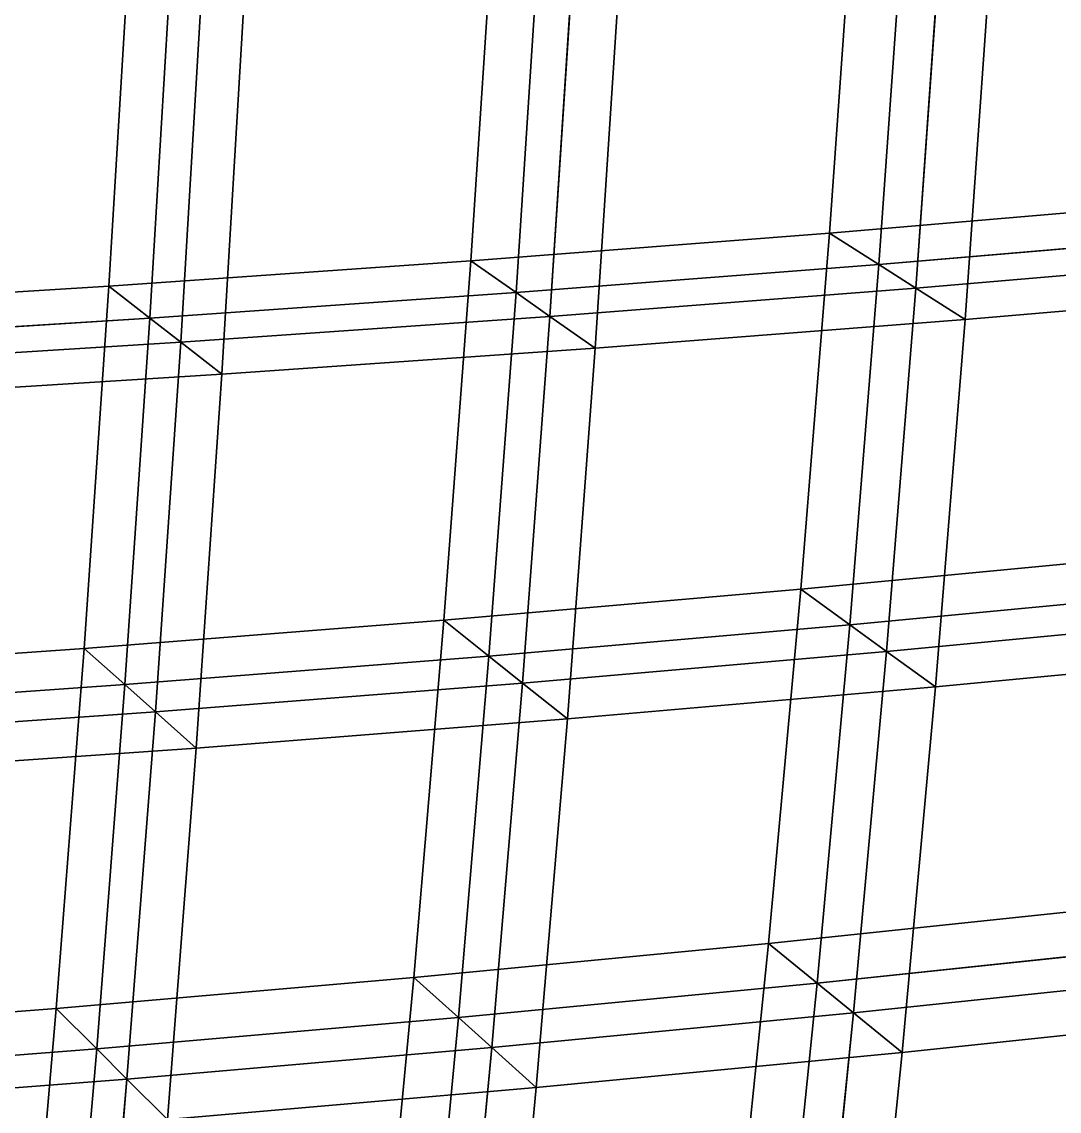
# Model space of a CAD drawing. Extents: x -25.3 to 28.3, y -25.5 to 26.5.
# Drawn here: x 9.404 to 12.232, y -9.778 to -6.808 of the extents above; entities that cross this region are included whole.
import ezdxf

# ---------------------------------------------------------------- set-up
doc = ezdxf.new("R2010")
doc.units = 0
doc.header["$MEASUREMENT"] = 0
for name, color, linetype in [('LowerTendons', 7, 'CONTINUOUS'), ('TestBases', 7, 'CONTINUOUS'), ('UpperTendons', 7, 'CONTINUOUS')]:
    doc.layers.add(name, color=color, linetype=linetype)

msp = doc.modelspace()

# ---------------------------------------------------------------- linework, layer by layer
at = {"layer": 'LowerTendons'}
for p, q in [((11.74011, -7.46987, 32.00595), (12.71971, -7.38656, 31.64898)), ((10.75099, -7.5464, 32.33385), (11.74011, -7.46987, 32.00595)), ((9.75319, -7.6161, 32.6325), (10.75099, -7.5464, 32.33385)), ((8.74754, -7.67894, 32.90174), (9.75319, -7.6161, 32.6325)), ((11.66087, -8.45194, 31.78992), (12.63574, -8.35892, 31.44005)), ((10.67695, -8.53735, 32.11116), (11.66087, -8.45194, 31.78992)), ((9.68478, -8.61511, 32.40363), (10.67695, -8.53735, 32.11116)), ((8.68518, -8.68518, 32.66719), (9.68478, -8.61511, 32.40363)), ((11.57172, -9.42871, 31.54687), (12.54122, -9.3265, 31.20487)), ((10.59368, -9.52252, 31.86072), (11.57172, -9.42871, 31.54687)), ((9.60788, -9.60788, 32.14634), (10.59368, -9.52252, 31.86072)), ((8.61511, -9.68478, 32.40363), (9.60788, -9.60788, 32.14634))]:
    msp.add_line(p, q, dxfattribs=at)
at = {"layer": 'TestBases'}
for points in [[(11.60556, -7.38426, 31.63912), (12.57393, -7.3019, 31.28624), (12.64652, -6.33654, 31.46687), (11.67409, -6.40885, 31.82597)], [(10.62777, -7.45991, 31.96326), (11.60556, -7.38426, 31.63912), (11.67409, -6.40885, 31.82597), (10.69184, -6.4753, 32.15595)], [(11.60556, -7.38426, 31.63912), (11.67409, -6.40885, 31.82597), (11.80945, -6.48316, 32.19496), (11.74011, -7.46987, 32.00595)], [(11.67409, -6.40885, 31.82597), (11.60556, -7.38426, 31.63912), (11.74011, -7.46987, 32.00595), (11.80945, -6.48316, 32.19496)], [(11.74011, -7.46987, 32.00595), (12.71971, -7.38656, 31.64898), (12.79315, -6.41001, 31.8317), (11.80945, -6.48316, 32.19496)], [(11.74011, -7.46987, 32.00595), (12.71971, -7.38656, 31.64898), (12.79315, -6.41001, 31.8317), (11.80945, -6.48316, 32.19496)], [(11.84103, -7.53408, 32.28107), (12.82905, -7.45005, 31.92103), (12.90312, -6.46511, 32.10533), (11.91096, -6.53889, 32.47171)], [(11.84103, -7.53408, 32.28107), (12.82905, -7.45005, 31.92103), (12.90312, -6.46511, 32.10533), (11.91096, -6.53889, 32.47171)], [(9.6414, -7.52881, 32.25849), (10.62777, -7.45991, 31.96326), (10.69184, -6.4753, 32.15595), (9.70061, -6.53584, 32.4566)], [(10.62777, -7.45991, 31.96326), (10.69184, -6.4753, 32.15595), (10.8158, -6.55038, 32.52877), (10.75099, -7.5464, 32.33385)], [(10.69184, -6.4753, 32.15595), (10.62777, -7.45991, 31.96326), (10.75099, -7.5464, 32.33385), (10.8158, -6.55038, 32.52877)], [(10.75099, -7.5464, 32.33385), (11.74011, -7.46987, 32.00595), (11.80945, -6.48316, 32.19496), (10.8158, -6.55038, 32.52877)], [(10.75099, -7.5464, 32.33385), (11.74011, -7.46987, 32.00595), (11.80945, -6.48316, 32.19496), (10.8158, -6.55038, 32.52877)], [(11.74011, -7.46987, 32.00595), (11.80945, -6.48316, 32.19496), (11.91096, -6.53889, 32.47171), (11.84103, -7.53408, 32.28107)], [(11.80945, -6.48316, 32.19496), (11.74011, -7.46987, 32.00595), (11.84103, -7.53408, 32.28107), (11.91096, -6.53889, 32.47171)], [(8.64728, -7.59093, 32.52464), (9.6414, -7.52881, 32.25849), (9.70061, -6.53584, 32.4566), (8.70127, -6.59044, 32.72772)], [(9.6414, -7.52881, 32.25849), (9.70061, -6.53584, 32.4566), (9.81309, -6.61162, 32.83291), (9.75319, -7.6161, 32.6325)], [(9.70061, -6.53584, 32.4566), (9.6414, -7.52881, 32.25849), (9.75319, -7.6161, 32.6325), (9.81309, -6.61162, 32.83291)], [(9.75319, -7.6161, 32.6325), (10.75099, -7.5464, 32.33385), (10.8158, -6.55038, 32.52877), (9.81309, -6.61162, 32.83291)], [(9.75319, -7.6161, 32.6325), (10.75099, -7.5464, 32.33385), (10.8158, -6.55038, 32.52877), (9.81309, -6.61162, 32.83291)], [(10.75099, -7.5464, 32.33385), (10.8158, -6.55038, 32.52877), (10.90878, -6.60669, 32.80839), (10.84341, -7.61127, 32.61179)], [(10.8158, -6.55038, 32.52877), (10.75099, -7.5464, 32.33385), (10.84341, -7.61127, 32.61179), (10.90878, -6.60669, 32.80839)], [(10.84341, -7.61127, 32.61179), (11.84103, -7.53408, 32.28107), (11.91096, -6.53889, 32.47171), (10.90878, -6.60669, 32.80839)], [(10.84341, -7.61127, 32.61179), (11.84103, -7.53408, 32.28107), (11.91096, -6.53889, 32.47171), (10.90878, -6.60669, 32.80839)], [(11.84103, -7.53408, 32.28107), (11.91096, -6.53889, 32.47171), (12.04631, -6.61319, 32.84071), (11.97559, -7.6197, 32.6479)], [(11.91096, -6.53889, 32.47171), (11.84103, -7.53408, 32.28107), (11.97559, -7.6197, 32.6479), (12.04631, -6.61319, 32.84071)], [(11.97559, -7.6197, 32.6479), (12.97483, -7.53471, 32.28377), (13.04974, -6.53858, 32.47016), (12.04631, -6.61319, 32.84071)], [(8.74754, -7.67894, 32.90174), (9.75319, -7.6161, 32.6325), (9.81309, -6.61162, 32.83291), (8.80216, -6.66685, 33.10718)], [(8.74754, -7.67894, 32.90174), (9.75319, -7.6161, 32.6325), (9.81309, -6.61162, 32.83291), (8.80216, -6.66685, 33.10718)], [(9.75319, -7.6161, 32.6325), (9.81309, -6.61162, 32.83291), (9.89744, -6.66846, 33.11514), (9.83703, -7.68157, 32.91301)], [(9.81309, -6.61162, 32.83291), (9.75319, -7.6161, 32.6325), (9.83703, -7.68157, 32.91301), (9.89744, -6.66846, 33.11514)], [(9.83703, -7.68157, 32.91301), (10.84341, -7.61127, 32.61179), (10.90878, -6.60669, 32.80839), (9.89744, -6.66846, 33.11514)], [(9.83703, -7.68157, 32.91301), (10.84341, -7.61127, 32.61179), (10.90878, -6.60669, 32.80839), (9.89744, -6.66846, 33.11514)], [(10.84341, -7.61127, 32.61179), (10.90878, -6.60669, 32.80839), (11.03274, -6.68176, 33.18121), (10.96663, -7.69776, 32.98238)], [(10.90878, -6.60669, 32.80839), (10.84341, -7.61127, 32.61179), (10.96663, -7.69776, 32.98238), (11.03274, -6.68176, 33.18121)], [(10.96663, -7.69776, 32.98238), (11.97559, -7.6197, 32.6479), (12.04631, -6.61319, 32.84071), (11.03274, -6.68176, 33.18121)], [(8.82273, -7.74495, 33.18456), (9.83703, -7.68157, 32.91301), (9.89744, -6.66846, 33.11514), (8.87782, -6.72416, 33.39176)], [(8.82273, -7.74495, 33.18456), (9.83703, -7.68157, 32.91301), (9.89744, -6.66846, 33.11514), (8.87782, -6.72416, 33.39176)], [(9.83703, -7.68157, 32.91301), (9.89744, -6.66846, 33.11514), (10.00991, -6.74423, 33.49145), (9.94881, -7.76886, 33.28702)], [(9.89744, -6.66846, 33.11514), (9.83703, -7.68157, 32.91301), (9.94881, -7.76886, 33.28702), (10.00991, -6.74423, 33.49145)], [(9.94881, -7.76886, 33.28702), (10.96663, -7.69776, 32.98238), (11.03274, -6.68176, 33.18121), (10.00991, -6.74423, 33.49145)], [(8.92299, -7.83296, 33.56166), (9.94881, -7.76886, 33.28702), (10.00991, -6.74423, 33.49145), (8.97871, -6.80057, 33.77122)], [(11.52722, -8.35507, 31.42556), (12.49092, -8.26312, 31.0797), (12.57393, -7.3019, 31.28624), (11.60556, -7.38426, 31.63912)], [(11.60556, -7.38426, 31.63912), (12.57393, -7.3019, 31.28624), (12.71971, -7.38656, 31.64898), (11.74011, -7.46987, 32.00595)], [(12.57393, -7.3019, 31.28624), (11.60556, -7.38426, 31.63912), (11.74011, -7.46987, 32.00595), (12.71971, -7.38656, 31.64898)], [(10.55458, -8.4395, 31.74312), (11.52722, -8.35507, 31.42556), (11.60556, -7.38426, 31.63912), (10.62777, -7.45991, 31.96326)], [(10.62777, -7.45991, 31.96326), (11.60556, -7.38426, 31.63912), (11.74011, -7.46987, 32.00595), (10.75099, -7.5464, 32.33385)], [(11.60556, -7.38426, 31.63912), (10.62777, -7.45991, 31.96326), (10.75099, -7.5464, 32.33385), (11.74011, -7.46987, 32.00595)], [(11.52722, -8.35507, 31.42556), (11.60556, -7.38426, 31.63912), (11.74011, -7.46987, 32.00595), (11.66087, -8.45194, 31.78992)], [(11.60556, -7.38426, 31.63912), (11.52722, -8.35507, 31.42556), (11.66087, -8.45194, 31.78992), (11.74011, -7.46987, 32.00595)], [(11.66087, -8.45194, 31.78992), (12.63574, -8.35892, 31.44005), (12.71971, -7.38656, 31.64898), (11.74011, -7.46987, 32.00595)], [(11.66087, -8.45194, 31.78992), (12.63574, -8.35892, 31.44005), (12.71971, -7.38656, 31.64898), (11.74011, -7.46987, 32.00595)], [(11.74011, -7.46987, 32.00595), (12.71971, -7.38656, 31.64898), (12.82905, -7.45005, 31.92103), (11.84103, -7.53408, 32.28107)], [(12.71971, -7.38656, 31.64898), (11.74011, -7.46987, 32.00595), (11.84103, -7.53408, 32.28107), (12.82905, -7.45005, 31.92103)], [(11.76111, -8.52459, 32.06318), (12.74436, -8.43077, 31.7103), (12.82905, -7.45005, 31.92103), (11.84103, -7.53408, 32.28107)], [(11.76111, -8.52459, 32.06318), (12.74436, -8.43077, 31.7103), (12.82905, -7.45005, 31.92103), (11.84103, -7.53408, 32.28107)], [(11.84103, -7.53408, 32.28107), (12.82905, -7.45005, 31.92103), (12.97483, -7.53471, 32.28377), (11.97559, -7.6197, 32.6479)], [(12.82905, -7.45005, 31.92103), (11.84103, -7.53408, 32.28107), (11.97559, -7.6197, 32.6479), (12.97483, -7.53471, 32.28377)], [(9.57378, -8.51637, 32.03224), (10.55458, -8.4395, 31.74312), (10.62777, -7.45991, 31.96326), (9.6414, -7.52881, 32.25849)], [(9.6414, -7.52881, 32.25849), (10.62777, -7.45991, 31.96326), (10.75099, -7.5464, 32.33385), (9.75319, -7.6161, 32.6325)], [(10.62777, -7.45991, 31.96326), (9.6414, -7.52881, 32.25849), (9.75319, -7.6161, 32.6325), (10.75099, -7.5464, 32.33385)], [(10.55458, -8.4395, 31.74312), (10.62777, -7.45991, 31.96326), (10.75099, -7.5464, 32.33385), (10.67695, -8.53735, 32.11116)], [(10.62777, -7.45991, 31.96326), (10.55458, -8.4395, 31.74312), (10.67695, -8.53735, 32.11116), (10.75099, -7.5464, 32.33385)], [(10.67695, -8.53735, 32.11116), (11.66087, -8.45194, 31.78992), (11.74011, -7.46987, 32.00595), (10.75099, -7.5464, 32.33385)], [(10.67695, -8.53735, 32.11116), (11.66087, -8.45194, 31.78992), (11.74011, -7.46987, 32.00595), (10.75099, -7.5464, 32.33385)], [(10.75099, -7.5464, 32.33385), (11.74011, -7.46987, 32.00595), (11.84103, -7.53408, 32.28107), (10.84341, -7.61127, 32.61179)], [(11.74011, -7.46987, 32.00595), (10.75099, -7.5464, 32.33385), (10.84341, -7.61127, 32.61179), (11.84103, -7.53408, 32.28107)], [(11.66087, -8.45194, 31.78992), (11.74011, -7.46987, 32.00595), (11.84103, -7.53408, 32.28107), (11.76111, -8.52459, 32.06318)], [(11.74011, -7.46987, 32.00595), (11.66087, -8.45194, 31.78992), (11.76111, -8.52459, 32.06318), (11.84103, -7.53408, 32.28107)], [(8.58564, -8.58564, 32.29278), (9.57378, -8.51637, 32.03224), (9.6414, -7.52881, 32.25849), (8.64728, -7.59093, 32.52464)], [(8.64728, -7.59093, 32.52464), (9.6414, -7.52881, 32.25849), (9.75319, -7.6161, 32.6325), (8.74754, -7.67894, 32.90174)], [(9.6414, -7.52881, 32.25849), (8.64728, -7.59093, 32.52464), (8.74754, -7.67894, 32.90174), (9.75319, -7.6161, 32.6325)], [(9.57378, -8.51637, 32.03224), (9.6414, -7.52881, 32.25849), (9.75319, -7.6161, 32.6325), (9.68478, -8.61511, 32.40363)], [(9.6414, -7.52881, 32.25849), (9.57378, -8.51637, 32.03224), (9.68478, -8.61511, 32.40363), (9.75319, -7.6161, 32.6325)], [(10.76873, -8.61074, 32.38719), (11.76111, -8.52459, 32.06318), (11.84103, -7.53408, 32.28107), (10.84341, -7.61127, 32.61179)], [(10.76873, -8.61074, 32.38719), (11.76111, -8.52459, 32.06318), (11.84103, -7.53408, 32.28107), (10.84341, -7.61127, 32.61179)], [(10.84341, -7.61127, 32.61179), (11.84103, -7.53408, 32.28107), (11.97559, -7.6197, 32.6479), (10.96663, -7.69776, 32.98238)], [(11.84103, -7.53408, 32.28107), (10.84341, -7.61127, 32.61179), (10.96663, -7.69776, 32.98238), (11.97559, -7.6197, 32.6479)], [(11.76111, -8.52459, 32.06318), (11.84103, -7.53408, 32.28107), (11.97559, -7.6197, 32.6479), (11.89476, -8.62146, 32.42754)], [(11.84103, -7.53408, 32.28107), (11.76111, -8.52459, 32.06318), (11.89476, -8.62146, 32.42754), (11.97559, -7.6197, 32.6479)], [(11.89476, -8.62146, 32.42754), (12.88918, -8.52658, 32.07065), (12.97483, -7.53471, 32.28377), (11.97559, -7.6197, 32.6479)], [(9.68478, -8.61511, 32.40363), (10.67695, -8.53735, 32.11116), (10.75099, -7.5464, 32.33385), (9.75319, -7.6161, 32.6325)], [(9.68478, -8.61511, 32.40363), (10.67695, -8.53735, 32.11116), (10.75099, -7.5464, 32.33385), (9.75319, -7.6161, 32.6325)], [(9.75319, -7.6161, 32.6325), (10.75099, -7.5464, 32.33385), (10.84341, -7.61127, 32.61179), (9.83703, -7.68157, 32.91301)], [(10.75099, -7.5464, 32.33385), (9.75319, -7.6161, 32.6325), (9.83703, -7.68157, 32.91301), (10.84341, -7.61127, 32.61179)], [(10.67695, -8.53735, 32.11116), (10.75099, -7.5464, 32.33385), (10.84341, -7.61127, 32.61179), (10.76873, -8.61074, 32.38719)], [(10.75099, -7.5464, 32.33385), (10.67695, -8.53735, 32.11116), (10.76873, -8.61074, 32.38719), (10.84341, -7.61127, 32.61179)], [(8.68518, -8.68518, 32.66719), (9.68478, -8.61511, 32.40363), (9.75319, -7.6161, 32.6325), (8.74754, -7.67894, 32.90174)], [(8.68518, -8.68518, 32.66719), (9.68478, -8.61511, 32.40363), (9.75319, -7.6161, 32.6325), (8.74754, -7.67894, 32.90174)], [(8.74754, -7.67894, 32.90174), (9.75319, -7.6161, 32.6325), (9.83703, -7.68157, 32.91301), (8.82273, -7.74495, 33.18456)], [(9.75319, -7.6161, 32.6325), (8.74754, -7.67894, 32.90174), (8.82273, -7.74495, 33.18456), (9.83703, -7.68157, 32.91301)], [(9.68478, -8.61511, 32.40363), (9.75319, -7.6161, 32.6325), (9.83703, -7.68157, 32.91301), (9.76803, -8.68916, 32.68217)], [(9.75319, -7.6161, 32.6325), (9.68478, -8.61511, 32.40363), (9.76803, -8.68916, 32.68217), (9.83703, -7.68157, 32.91301)], [(9.76803, -8.68916, 32.68217), (10.76873, -8.61074, 32.38719), (10.84341, -7.61127, 32.61179), (9.83703, -7.68157, 32.91301)], [(9.76803, -8.68916, 32.68217), (10.76873, -8.61074, 32.38719), (10.84341, -7.61127, 32.61179), (9.83703, -7.68157, 32.91301)], [(9.83703, -7.68157, 32.91301), (10.84341, -7.61127, 32.61179), (10.96663, -7.69776, 32.98238), (9.94881, -7.76886, 33.28702)], [(10.84341, -7.61127, 32.61179), (9.83703, -7.68157, 32.91301), (9.94881, -7.76886, 33.28702), (10.96663, -7.69776, 32.98238)], [(10.76873, -8.61074, 32.38719), (10.84341, -7.61127, 32.61179), (10.96663, -7.69776, 32.98238), (10.8911, -8.70858, 32.75522)], [(10.84341, -7.61127, 32.61179), (10.76873, -8.61074, 32.38719), (10.8911, -8.70858, 32.75522), (10.96663, -7.69776, 32.98238)], [(10.8911, -8.70858, 32.75522), (11.89476, -8.62146, 32.42754), (11.97559, -7.6197, 32.6479), (10.96663, -7.69776, 32.98238)], [(8.75984, -8.75984, 32.948), (9.76803, -8.68916, 32.68217), (9.83703, -7.68157, 32.91301), (8.82273, -7.74495, 33.18456)], [(8.75984, -8.75984, 32.948), (9.76803, -8.68916, 32.68217), (9.83703, -7.68157, 32.91301), (8.82273, -7.74495, 33.18456)], [(8.82273, -7.74495, 33.18456), (9.83703, -7.68157, 32.91301), (9.94881, -7.76886, 33.28702), (8.92299, -7.83296, 33.56166)], [(9.83703, -7.68157, 32.91301), (8.82273, -7.74495, 33.18456), (8.92299, -7.83296, 33.56166), (9.94881, -7.76886, 33.28702)], [(9.76803, -8.68916, 32.68217), (9.83703, -7.68157, 32.91301), (9.94881, -7.76886, 33.28702), (9.87903, -8.7879, 33.05355)], [(9.83703, -7.68157, 32.91301), (9.76803, -8.68916, 32.68217), (9.87903, -8.7879, 33.05355), (9.94881, -7.76886, 33.28702)], [(9.87903, -8.7879, 33.05355), (10.8911, -8.70858, 32.75522), (10.96663, -7.69776, 32.98238), (9.94881, -7.76886, 33.28702)], [(8.85938, -8.85938, 33.32241), (9.87903, -8.7879, 33.05355), (9.94881, -7.76886, 33.28702), (8.92299, -7.83296, 33.56166)], [(11.43909, -9.32065, 31.1853), (12.39749, -9.21961, 30.84722), (12.49092, -8.26312, 31.0797), (11.52722, -8.35507, 31.42556)], [(11.52722, -8.35507, 31.42556), (12.49092, -8.26312, 31.0797), (12.63574, -8.35892, 31.44005), (11.66087, -8.45194, 31.78992)], [(12.49092, -8.26312, 31.0797), (11.52722, -8.35507, 31.42556), (11.66087, -8.45194, 31.78992), (12.63574, -8.35892, 31.44005)], [(10.47226, -9.41338, 31.49556), (11.43909, -9.32065, 31.1853), (11.52722, -8.35507, 31.42556), (10.55458, -8.4395, 31.74312)], [(10.55458, -8.4395, 31.74312), (11.52722, -8.35507, 31.42556), (11.66087, -8.45194, 31.78992), (10.67695, -8.53735, 32.11116)], [(11.52722, -8.35507, 31.42556), (10.55458, -8.4395, 31.74312), (10.67695, -8.53735, 32.11116), (11.66087, -8.45194, 31.78992)], [(11.43909, -9.32065, 31.1853), (11.52722, -8.35507, 31.42556), (11.66087, -8.45194, 31.78992), (11.57172, -9.42871, 31.54687)], [(11.52722, -8.35507, 31.42556), (11.43909, -9.32065, 31.1853), (11.57172, -9.42871, 31.54687), (11.66087, -8.45194, 31.78992)], [(11.57172, -9.42871, 31.54687), (12.54122, -9.3265, 31.20487), (12.63574, -8.35892, 31.44005), (11.66087, -8.45194, 31.78992)], [(11.57172, -9.42871, 31.54687), (12.54122, -9.3265, 31.20487), (12.63574, -8.35892, 31.44005), (11.66087, -8.45194, 31.78992)], [(11.66087, -8.45194, 31.78992), (12.63574, -8.35892, 31.44005), (12.74436, -8.43077, 31.7103), (11.76111, -8.52459, 32.06318)], [(12.63574, -8.35892, 31.44005), (11.66087, -8.45194, 31.78992), (11.76111, -8.52459, 32.06318), (12.74436, -8.43077, 31.7103)], [(11.67119, -9.50976, 31.81804), (12.64903, -9.40667, 31.47311), (12.74436, -8.43077, 31.7103), (11.76111, -8.52459, 32.06318)], [(11.67119, -9.50976, 31.81804), (12.64903, -9.40667, 31.47311), (12.74436, -8.43077, 31.7103), (11.76111, -8.52459, 32.06318)], [(11.76111, -8.52459, 32.06318), (12.74436, -8.43077, 31.7103), (12.88918, -8.52658, 32.07065), (11.89476, -8.62146, 32.42754)], [(12.74436, -8.43077, 31.7103), (11.76111, -8.52459, 32.06318), (11.89476, -8.62146, 32.42754), (12.88918, -8.52658, 32.07065)], [(9.49777, -9.49777, 31.7779), (10.47226, -9.41338, 31.49556), (10.55458, -8.4395, 31.74312), (9.57378, -8.51637, 32.03224)], [(9.57378, -8.51637, 32.03224), (10.55458, -8.4395, 31.74312), (10.67695, -8.53735, 32.11116), (9.68478, -8.61511, 32.40363)], [(10.55458, -8.4395, 31.74312), (9.57378, -8.51637, 32.03224), (9.68478, -8.61511, 32.40363), (10.67695, -8.53735, 32.11116)], [(10.47226, -9.41338, 31.49556), (10.55458, -8.4395, 31.74312), (10.67695, -8.53735, 32.11116), (10.59368, -9.52252, 31.86072)], [(10.55458, -8.4395, 31.74312), (10.47226, -9.41338, 31.49556), (10.59368, -9.52252, 31.86072), (10.67695, -8.53735, 32.11116)], [(10.59368, -9.52252, 31.86072), (11.57172, -9.42871, 31.54687), (11.66087, -8.45194, 31.78992), (10.67695, -8.53735, 32.11116)], [(10.59368, -9.52252, 31.86072), (11.57172, -9.42871, 31.54687), (11.66087, -8.45194, 31.78992), (10.67695, -8.53735, 32.11116)], [(10.67695, -8.53735, 32.11116), (11.66087, -8.45194, 31.78992), (11.76111, -8.52459, 32.06318), (10.76873, -8.61074, 32.38719)], [(11.66087, -8.45194, 31.78992), (10.67695, -8.53735, 32.11116), (10.76873, -8.61074, 32.38719), (11.76111, -8.52459, 32.06318)], [(11.57172, -9.42871, 31.54687), (11.66087, -8.45194, 31.78992), (11.76111, -8.52459, 32.06318), (11.67119, -9.50976, 31.81804)], [(11.66087, -8.45194, 31.78992), (11.57172, -9.42871, 31.54687), (11.67119, -9.50976, 31.81804), (11.76111, -8.52459, 32.06318)], [(8.51637, -9.57378, 32.03224), (9.49777, -9.49777, 31.7779), (9.57378, -8.51637, 32.03224), (8.58564, -8.58564, 32.29278)], [(8.58564, -8.58564, 32.29278), (9.57378, -8.51637, 32.03224), (9.68478, -8.61511, 32.40363), (8.68518, -8.68518, 32.66719)], [(9.57378, -8.51637, 32.03224), (8.58564, -8.58564, 32.29278), (8.68518, -8.68518, 32.66719), (9.68478, -8.61511, 32.40363)], [(9.49777, -9.49777, 31.7779), (9.57378, -8.51637, 32.03224), (9.68478, -8.61511, 32.40363), (9.60788, -9.60788, 32.14634)], [(9.57378, -8.51637, 32.03224), (9.49777, -9.49777, 31.7779), (9.60788, -9.60788, 32.14634), (9.68478, -8.61511, 32.40363)], [(9.60788, -9.60788, 32.14634), (10.59368, -9.52252, 31.86072), (10.67695, -8.53735, 32.11116), (9.68478, -8.61511, 32.40363)], [(9.60788, -9.60788, 32.14634), (10.59368, -9.52252, 31.86072), (10.67695, -8.53735, 32.11116), (9.68478, -8.61511, 32.40363)], [(9.68478, -8.61511, 32.40363), (10.67695, -8.53735, 32.11116), (10.76873, -8.61074, 32.38719), (9.76803, -8.68916, 32.68217)], [(10.67695, -8.53735, 32.11116), (9.68478, -8.61511, 32.40363), (9.76803, -8.68916, 32.68217), (10.76873, -8.61074, 32.38719)], [(10.59368, -9.52252, 31.86072), (10.67695, -8.53735, 32.11116), (10.76873, -8.61074, 32.38719), (10.68474, -9.60437, 32.1346)], [(10.67695, -8.53735, 32.11116), (10.59368, -9.52252, 31.86072), (10.68474, -9.60437, 32.1346), (10.76873, -8.61074, 32.38719)], [(10.68474, -9.60437, 32.1346), (11.67119, -9.50976, 31.81804), (11.76111, -8.52459, 32.06318), (10.76873, -8.61074, 32.38719)], [(10.68474, -9.60437, 32.1346), (11.67119, -9.50976, 31.81804), (11.76111, -8.52459, 32.06318), (10.76873, -8.61074, 32.38719)], [(10.76873, -8.61074, 32.38719), (11.76111, -8.52459, 32.06318), (11.89476, -8.62146, 32.42754), (10.8911, -8.70858, 32.75522)], [(11.76111, -8.52459, 32.06318), (10.76873, -8.61074, 32.38719), (10.8911, -8.70858, 32.75522), (11.89476, -8.62146, 32.42754)], [(11.67119, -9.50976, 31.81804), (11.76111, -8.52459, 32.06318), (11.89476, -8.62146, 32.42754), (11.80381, -9.61783, 32.17961)], [(11.76111, -8.52459, 32.06318), (11.67119, -9.50976, 31.81804), (11.80381, -9.61783, 32.17961), (11.89476, -8.62146, 32.42754)], [(11.80381, -9.61783, 32.17961), (12.79277, -9.51356, 31.83076), (12.88918, -8.52658, 32.07065), (11.89476, -8.62146, 32.42754)], [(9.69047, -9.69047, 32.42267), (10.68474, -9.60437, 32.1346), (10.76873, -8.61074, 32.38719), (9.76803, -8.68916, 32.68217)], [(9.69047, -9.69047, 32.42267), (10.68474, -9.60437, 32.1346), (10.76873, -8.61074, 32.38719), (9.76803, -8.68916, 32.68217)], [(9.76803, -8.68916, 32.68217), (10.76873, -8.61074, 32.38719), (10.8911, -8.70858, 32.75522), (9.87903, -8.7879, 33.05355)], [(10.76873, -8.61074, 32.38719), (9.76803, -8.68916, 32.68217), (9.87903, -8.7879, 33.05355), (10.8911, -8.70858, 32.75522)], [(10.68474, -9.60437, 32.1346), (10.76873, -8.61074, 32.38719), (10.8911, -8.70858, 32.75522), (10.80616, -9.71352, 32.49976)], [(10.76873, -8.61074, 32.38719), (10.68474, -9.60437, 32.1346), (10.80616, -9.71352, 32.49976), (10.8911, -8.70858, 32.75522)], [(8.61511, -9.68478, 32.40363), (9.60788, -9.60788, 32.14634), (9.68478, -8.61511, 32.40363), (8.68518, -8.68518, 32.66719)], [(8.61511, -9.68478, 32.40363), (9.60788, -9.60788, 32.14634), (9.68478, -8.61511, 32.40363), (8.68518, -8.68518, 32.66719)], [(8.68518, -8.68518, 32.66719), (9.68478, -8.61511, 32.40363), (9.76803, -8.68916, 32.68217), (8.75984, -8.75984, 32.948)], [(9.68478, -8.61511, 32.40363), (8.68518, -8.68518, 32.66719), (8.75984, -8.75984, 32.948), (9.76803, -8.68916, 32.68217)], [(9.60788, -9.60788, 32.14634), (9.68478, -8.61511, 32.40363), (9.76803, -8.68916, 32.68217), (9.69047, -9.69047, 32.42267)], [(9.68478, -8.61511, 32.40363), (9.60788, -9.60788, 32.14634), (9.69047, -9.69047, 32.42267), (9.76803, -8.68916, 32.68217)], [(10.80616, -9.71352, 32.49976), (11.80381, -9.61783, 32.17961), (11.89476, -8.62146, 32.42754), (10.8911, -8.70858, 32.75522)], [(8.68916, -9.76803, 32.68217), (9.69047, -9.69047, 32.42267), (9.76803, -8.68916, 32.68217), (8.75984, -8.75984, 32.948)], [(8.68916, -9.76803, 32.68217), (9.69047, -9.69047, 32.42267), (9.76803, -8.68916, 32.68217), (8.75984, -8.75984, 32.948)], [(8.75984, -8.75984, 32.948), (9.76803, -8.68916, 32.68217), (9.87903, -8.7879, 33.05355), (8.85938, -8.85938, 33.32241)], [(9.76803, -8.68916, 32.68217), (8.75984, -8.75984, 32.948), (8.85938, -8.85938, 33.32241), (9.87903, -8.7879, 33.05355)], [(9.69047, -9.69047, 32.42267), (9.76803, -8.68916, 32.68217), (9.87903, -8.7879, 33.05355), (9.80059, -9.80059, 32.79111)], [(9.76803, -8.68916, 32.68217), (9.69047, -9.69047, 32.42267), (9.80059, -9.80059, 32.79111), (9.87903, -8.7879, 33.05355)], [(9.80059, -9.80059, 32.79111), (10.80616, -9.71352, 32.49976), (10.8911, -8.70858, 32.75522), (9.87903, -8.7879, 33.05355)], [(8.7879, -9.87903, 33.05355), (9.80059, -9.80059, 32.79111), (9.87903, -8.7879, 33.05355), (8.85938, -8.85938, 33.32241)], [(11.34116, -10.28033, 30.91833), (12.29361, -10.17075, 30.58877), (12.39749, -9.21961, 30.84722), (11.43909, -9.32065, 31.1853)], [(11.43909, -9.32065, 31.1853), (12.39749, -9.21961, 30.84722), (12.54122, -9.3265, 31.20487), (11.57172, -9.42871, 31.54687)], [(12.39749, -9.21961, 30.84722), (11.43909, -9.32065, 31.1853), (11.57172, -9.42871, 31.54687), (12.54122, -9.3265, 31.20487)], [(10.38084, -10.38084, 31.22061), (11.34116, -10.28033, 30.91833), (11.43909, -9.32065, 31.1853), (10.47226, -9.41338, 31.49556)], [(10.47226, -9.41338, 31.49556), (11.43909, -9.32065, 31.1853), (11.57172, -9.42871, 31.54687), (10.59368, -9.52252, 31.86072)], [(11.43909, -9.32065, 31.1853), (10.47226, -9.41338, 31.49556), (10.59368, -9.52252, 31.86072), (11.57172, -9.42871, 31.54687)], [(11.34116, -10.28033, 30.91833), (11.43909, -9.32065, 31.1853), (11.57172, -9.42871, 31.54687), (11.47265, -10.39952, 31.2768)], [(11.43909, -9.32065, 31.1853), (11.34116, -10.28033, 30.91833), (11.47265, -10.39952, 31.2768), (11.57172, -9.42871, 31.54687)], [(11.47265, -10.39952, 31.2768), (12.43615, -10.28868, 30.94342), (12.54122, -9.3265, 31.20487), (11.57172, -9.42871, 31.54687)], [(11.47265, -10.39952, 31.2768), (12.43615, -10.28868, 30.94342), (12.54122, -9.3265, 31.20487), (11.57172, -9.42871, 31.54687)], [(11.57172, -9.42871, 31.54687), (12.54122, -9.3265, 31.20487), (12.64903, -9.40667, 31.47311), (11.67119, -9.50976, 31.81804)], [(12.54122, -9.3265, 31.20487), (11.57172, -9.42871, 31.54687), (11.67119, -9.50976, 31.81804), (12.64903, -9.40667, 31.47311)], [(9.41338, -10.47226, 31.49556), (10.38084, -10.38084, 31.22061), (10.47226, -9.41338, 31.49556), (9.49777, -9.49777, 31.7779)], [(9.49777, -9.49777, 31.7779), (10.47226, -9.41338, 31.49556), (10.59368, -9.52252, 31.86072), (9.60788, -9.60788, 32.14634)], [(10.47226, -9.41338, 31.49556), (9.49777, -9.49777, 31.7779), (9.60788, -9.60788, 32.14634), (10.59368, -9.52252, 31.86072)], [(10.38084, -10.38084, 31.22061), (10.47226, -9.41338, 31.49556), (10.59368, -9.52252, 31.86072), (10.5012, -10.5012, 31.58259)], [(10.47226, -9.41338, 31.49556), (10.38084, -10.38084, 31.22061), (10.5012, -10.5012, 31.58259), (10.59368, -9.52252, 31.86072)], [(11.57127, -10.48892, 31.54565), (12.54305, -10.37712, 31.20941), (12.64903, -9.40667, 31.47311), (11.67119, -9.50976, 31.81804)], [(11.57127, -10.48892, 31.54565), (12.54305, -10.37712, 31.20941), (12.64903, -9.40667, 31.47311), (11.67119, -9.50976, 31.81804)], [(11.67119, -9.50976, 31.81804), (12.64903, -9.40667, 31.47311), (12.79277, -9.51356, 31.83076), (11.80381, -9.61783, 32.17961)], [(12.64903, -9.40667, 31.47311), (11.67119, -9.50976, 31.81804), (11.80381, -9.61783, 32.17961), (12.79277, -9.51356, 31.83076)], [(10.5012, -10.5012, 31.58259), (11.47265, -10.39952, 31.2768), (11.57172, -9.42871, 31.54687), (10.59368, -9.52252, 31.86072)], [(10.5012, -10.5012, 31.58259), (11.47265, -10.39952, 31.2768), (11.57172, -9.42871, 31.54687), (10.59368, -9.52252, 31.86072)], [(10.59368, -9.52252, 31.86072), (11.57172, -9.42871, 31.54687), (11.67119, -9.50976, 31.81804), (10.68474, -9.60437, 32.1346)], [(11.57172, -9.42871, 31.54687), (10.59368, -9.52252, 31.86072), (10.68474, -9.60437, 32.1346), (11.67119, -9.50976, 31.81804)], [(11.47265, -10.39952, 31.2768), (11.57172, -9.42871, 31.54687), (11.67119, -9.50976, 31.81804), (11.57127, -10.48892, 31.54565)], [(11.57172, -9.42871, 31.54687), (11.47265, -10.39952, 31.2768), (11.57127, -10.48892, 31.54565), (11.67119, -9.50976, 31.81804)], [(8.4395, -10.55458, 31.74312), (9.41338, -10.47226, 31.49556), (9.49777, -9.49777, 31.7779), (8.51637, -9.57378, 32.03224)], [(8.51637, -9.57378, 32.03224), (9.49777, -9.49777, 31.7779), (9.60788, -9.60788, 32.14634), (8.61511, -9.68478, 32.40363)], [(9.49777, -9.49777, 31.7779), (8.51637, -9.57378, 32.03224), (8.61511, -9.68478, 32.40363), (9.60788, -9.60788, 32.14634)], [(9.41338, -10.47226, 31.49556), (9.49777, -9.49777, 31.7779), (9.60788, -9.60788, 32.14634), (9.52252, -10.59368, 31.86072)], [(9.49777, -9.49777, 31.7779), (9.41338, -10.47226, 31.49556), (9.52252, -10.59368, 31.86072), (9.60788, -9.60788, 32.14634)], [(9.52252, -10.59368, 31.86072), (10.5012, -10.5012, 31.58259), (10.59368, -9.52252, 31.86072), (9.60788, -9.60788, 32.14634)], [(9.52252, -10.59368, 31.86072), (10.5012, -10.5012, 31.58259), (10.59368, -9.52252, 31.86072), (9.60788, -9.60788, 32.14634)], [(9.60788, -9.60788, 32.14634), (10.59368, -9.52252, 31.86072), (10.68474, -9.60437, 32.1346), (9.69047, -9.69047, 32.42267)], [(10.59368, -9.52252, 31.86072), (9.60788, -9.60788, 32.14634), (9.69047, -9.69047, 32.42267), (10.68474, -9.60437, 32.1346)], [(10.5012, -10.5012, 31.58259), (10.59368, -9.52252, 31.86072), (10.68474, -9.60437, 32.1346), (10.59147, -10.59147, 31.85407)], [(10.59368, -9.52252, 31.86072), (10.5012, -10.5012, 31.58259), (10.59147, -10.59147, 31.85407), (10.68474, -9.60437, 32.1346)], [(10.59147, -10.59147, 31.85407), (11.57127, -10.48892, 31.54565), (11.67119, -9.50976, 31.81804), (10.68474, -9.60437, 32.1346)], [(10.59147, -10.59147, 31.85407), (11.57127, -10.48892, 31.54565), (11.67119, -9.50976, 31.81804), (10.68474, -9.60437, 32.1346)], [(10.68474, -9.60437, 32.1346), (11.67119, -9.50976, 31.81804), (11.80381, -9.61783, 32.17961), (10.80616, -9.71352, 32.49976)], [(11.67119, -9.50976, 31.81804), (10.68474, -9.60437, 32.1346), (10.80616, -9.71352, 32.49976), (11.80381, -9.61783, 32.17961)], [(11.57127, -10.48892, 31.54565), (11.67119, -9.50976, 31.81804), (11.80381, -9.61783, 32.17961), (11.70276, -10.60811, 31.90413)], [(11.67119, -9.50976, 31.81804), (11.57127, -10.48892, 31.54565), (11.70276, -10.60811, 31.90413), (11.80381, -9.61783, 32.17961)], [(11.70276, -10.60811, 31.90413), (12.68558, -10.49504, 31.56406), (12.79277, -9.51356, 31.83076), (11.80381, -9.61783, 32.17961)], [(8.53735, -10.67695, 32.11116), (9.52252, -10.59368, 31.86072), (9.60788, -9.60788, 32.14634), (8.61511, -9.68478, 32.40363)], [(8.53735, -10.67695, 32.11116), (9.52252, -10.59368, 31.86072), (9.60788, -9.60788, 32.14634), (8.61511, -9.68478, 32.40363)], [(8.61511, -9.68478, 32.40363), (9.60788, -9.60788, 32.14634), (9.69047, -9.69047, 32.42267), (8.68916, -9.76803, 32.68217)], [(9.60788, -9.60788, 32.14634), (8.61511, -9.68478, 32.40363), (8.68916, -9.76803, 32.68217), (9.69047, -9.69047, 32.42267)], [(9.52252, -10.59368, 31.86072), (9.60788, -9.60788, 32.14634), (9.69047, -9.69047, 32.42267), (9.60437, -10.68474, 32.1346)], [(9.60788, -9.60788, 32.14634), (9.52252, -10.59368, 31.86072), (9.60437, -10.68474, 32.1346), (9.69047, -9.69047, 32.42267)], [(9.60437, -10.68474, 32.1346), (10.59147, -10.59147, 31.85407), (10.68474, -9.60437, 32.1346), (9.69047, -9.69047, 32.42267)], [(9.60437, -10.68474, 32.1346), (10.59147, -10.59147, 31.85407), (10.68474, -9.60437, 32.1346), (9.69047, -9.69047, 32.42267)], [(9.69047, -9.69047, 32.42267), (10.68474, -9.60437, 32.1346), (10.80616, -9.71352, 32.49976), (9.80059, -9.80059, 32.79111)], [(10.68474, -9.60437, 32.1346), (9.69047, -9.69047, 32.42267), (9.80059, -9.80059, 32.79111), (10.80616, -9.71352, 32.49976)], [(10.59147, -10.59147, 31.85407), (10.68474, -9.60437, 32.1346), (10.80616, -9.71352, 32.49976), (10.71182, -10.71182, 32.21605)], [(10.68474, -9.60437, 32.1346), (10.59147, -10.59147, 31.85407), (10.71182, -10.71182, 32.21605), (10.80616, -9.71352, 32.49976)], [(10.71182, -10.71182, 32.21605), (11.70276, -10.60811, 31.90413), (11.80381, -9.61783, 32.17961), (10.80616, -9.71352, 32.49976)], [(8.61074, -10.76873, 32.38719), (9.60437, -10.68474, 32.1346), (9.69047, -9.69047, 32.42267), (8.68916, -9.76803, 32.68217)], [(8.61074, -10.76873, 32.38719), (9.60437, -10.68474, 32.1346), (9.69047, -9.69047, 32.42267), (8.68916, -9.76803, 32.68217)], [(8.68916, -9.76803, 32.68217), (9.69047, -9.69047, 32.42267), (9.80059, -9.80059, 32.79111), (8.7879, -9.87903, 33.05355)], [(9.69047, -9.69047, 32.42267), (8.68916, -9.76803, 32.68217), (8.7879, -9.87903, 33.05355), (9.80059, -9.80059, 32.79111)], [(9.60437, -10.68474, 32.1346), (9.69047, -9.69047, 32.42267), (9.80059, -9.80059, 32.79111), (9.71352, -10.80616, 32.49976)], [(9.69047, -9.69047, 32.42267), (9.60437, -10.68474, 32.1346), (9.71352, -10.80616, 32.49976), (9.80059, -9.80059, 32.79111)], [(9.71352, -10.80616, 32.49976), (10.71182, -10.71182, 32.21605), (10.80616, -9.71352, 32.49976), (9.80059, -9.80059, 32.79111)]]:
    msp.add_3dface(points, dxfattribs=at)
at = {"layer": 'UpperTendons'}
for p, q in [((11.91096, -6.53889, 32.47171), (11.84103, -7.53408, 32.28107)), ((10.90878, -6.60669, 32.80839), (10.84341, -7.61127, 32.61179)), ((9.89744, -6.66846, 33.11514), (9.83703, -7.68157, 32.91301)), ((11.84103, -7.53408, 32.28107), (11.76111, -8.52459, 32.06318)), ((10.84341, -7.61127, 32.61179), (10.76873, -8.61074, 32.38719)), ((9.83703, -7.68157, 32.91301), (9.76803, -8.68916, 32.68217)), ((11.76111, -8.52459, 32.06318), (11.67119, -9.50976, 31.81804)), ((10.76873, -8.61074, 32.38719), (10.68474, -9.60437, 32.1346)), ((9.76803, -8.68916, 32.68217), (9.69047, -9.69047, 32.42267)), ((11.67119, -9.50976, 31.81804), (11.57127, -10.48892, 31.54565)), ((10.68474, -9.60437, 32.1346), (10.59147, -10.59147, 31.85407)), ((9.69047, -9.69047, 32.42267), (9.60437, -10.68474, 32.1346))]:
    msp.add_line(p, q, dxfattribs=at)

doc.saveas('drawing.dxf')
